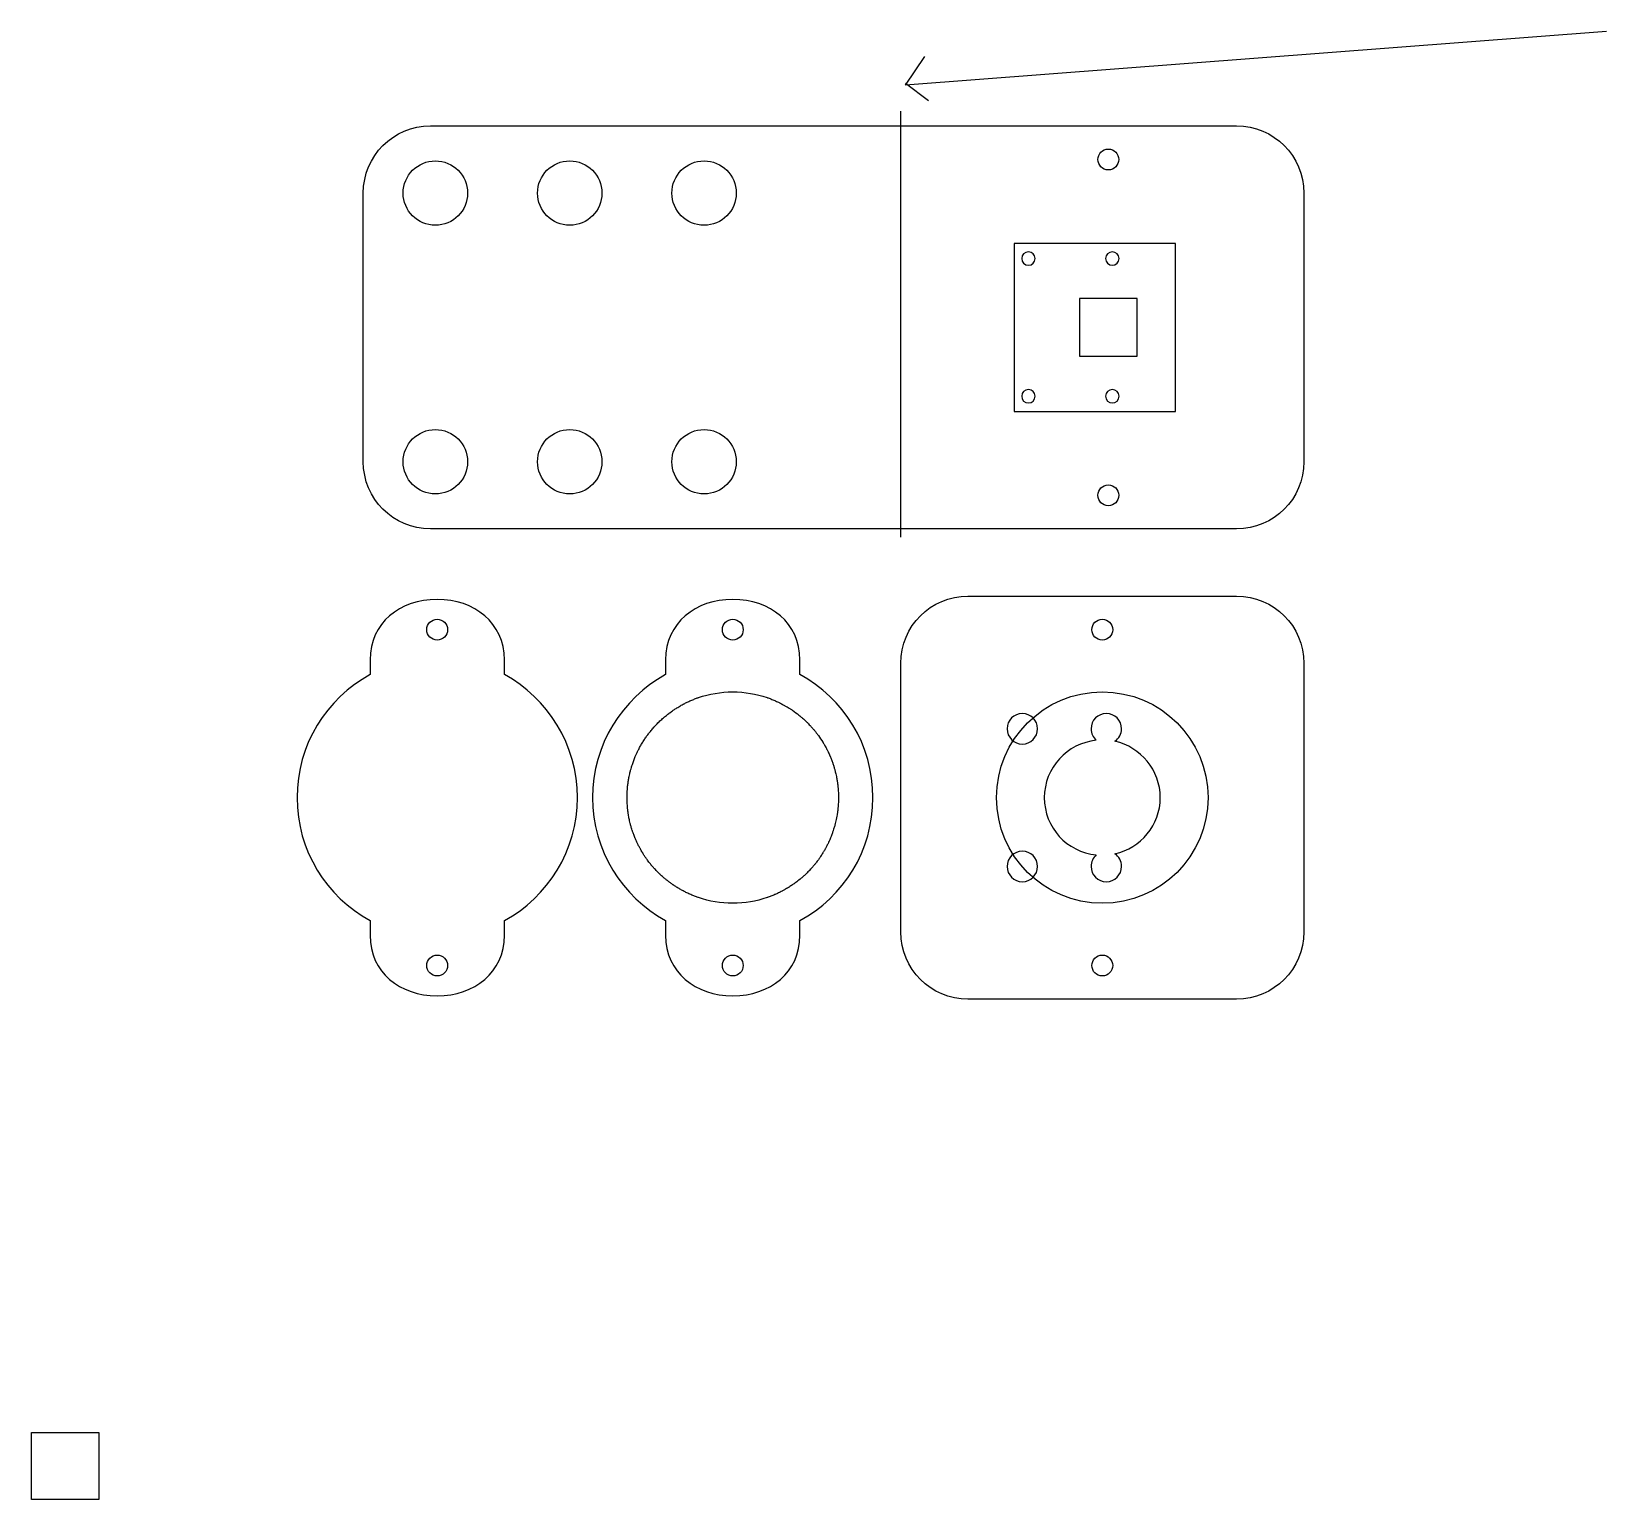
# Model space of a CAD drawing. Extents: x 15 to 492, y 122 to 340.
# Drawn here: x 15.3 to 249.7, y 121.8 to 340.4 of the extents above; entities that cross this region are included whole.
import ezdxf

# ---------------------------------------------------------------- set-up
doc = ezdxf.new("R2010")
doc.units = 0
doc.layers.add('Layer_1', color=7, linetype='CONTINUOUS')

msp = doc.modelspace()

# ---------------------------------------------------------------- linework, layer by layer
at = {"layer": 'Layer_1', "color": 5}
for p, q in [((249.736647, 340.394482), (145.394624, 332.412032)), ((145.394624, 332.412032), (148.245497, 336.688345)), ((145.394624, 332.697122), (148.815673, 330.131333))]:
    msp.add_line(p, q, dxfattribs=at)
at = {"layer": 'Layer_1', "color": 1}
for p, q in [((144.65486, 328.544264), (144.65486, 265.132024)), ((177.13546, 321.33801), (177.13546, 321.33801)), ((80.200283, 316.338105), (80.200283, 316.338105)), ((100.200243, 316.338105), (100.200243, 316.338105)), ((120.200203, 316.338105), (120.200203, 316.338105)), ((185.583412, 308.838651), (161.583235, 308.838651)), ((161.583235, 308.838651), (161.583235, 283.838701)), ((185.583412, 283.838701), (185.583412, 308.838651)), ((185.583412, 308.838651), (185.583412, 308.838651)), ((163.682178, 305.588509), (163.682178, 305.588509)), ((176.182364, 305.588509), (176.182364, 305.588509)), ((179.875919, 300.630835), (171.290522, 300.630835)), ((171.290522, 300.630835), (171.290522, 292.045457)), ((179.875919, 292.045457), (179.875919, 300.630835)), ((179.875919, 300.630835), (179.875919, 300.630835)), ((171.290522, 292.045457), (179.875919, 292.045457)), ((161.583235, 283.838701), (185.583412, 283.838701)), ((163.682178, 285.088451), (163.682178, 285.088451)), ((176.182364, 285.088451), (176.182364, 285.088451)), ((80.200283, 276.338185), (80.200283, 276.338185)), ((100.200243, 276.338185), (100.200243, 276.338185)), ((120.200203, 276.338185), (120.200203, 276.338185)), ((177.13546, 271.338113), (177.13546, 271.338113)), ((77.225728, 251.336133), (77.225728, 251.336133)), ((121.22564, 251.336132), (121.22564, 251.336132)), ((176.232109, 251.338137), (176.232109, 251.338137)), ((162.778381, 234.315866), (162.778381, 234.315866)), ((190.420328, 226.338286), (190.420328, 226.338286)), ((162.778381, 213.81595), (162.778381, 213.81595)), ((77.225728, 201.336233), (77.225728, 201.336233)), ((121.22564, 201.336232), (121.22564, 201.336232)), ((176.232109, 201.338239), (176.232109, 201.338239))]:
    msp.add_line(p, q, dxfattribs=at)
at = {"layer": 'Layer_1', "color": 7}
for p, q in [((74.679852, 326.338144), (194.679849, 326.338144)), ((74.679852, 326.338144), (74.679852, 326.338144)), ((64.679853, 276.338145), (64.679853, 316.338144)), ((204.679849, 316.338144), (204.679849, 276.338145)), ((194.679849, 266.338146), (74.679852, 266.338146)), ((75.680025, 255.839575), (75.680025, 255.839575)), ((119.679937, 255.839575), (119.679937, 255.839575)), ((154.679856, 256.338273), (194.679855, 256.338273)), ((154.679856, 256.338273), (154.679856, 256.338273)), ((65.678804, 246.838323), (65.678804, 245.268462)), ((85.681304, 245.268462), (85.681304, 246.838323)), ((109.678716, 246.838323), (109.678716, 245.268462)), ((129.681216, 245.268462), (129.681216, 246.838323)), ((144.679856, 206.338274), (144.679856, 246.338273)), ((204.679855, 246.338273), (204.679855, 206.338274)), ((65.678804, 245.268462), (65.678804, 244.837692)), ((65.678804, 244.837692), (65.678804, 244.643029)), ((85.681304, 244.837692), (85.681304, 245.268462)), ((85.681304, 244.651849), (85.681304, 244.837692)), ((109.678716, 245.268462), (109.678716, 244.837692)), ((109.678716, 244.837692), (109.678716, 244.643029)), ((129.681216, 244.837692), (129.681216, 245.268462)), ((129.681216, 244.651849), (129.681216, 244.837692)), ((119.679909, 242.076585), (119.679937, 242.076571)), ((175.274842, 238.85948), (175.274842, 238.85948)), ((65.678804, 208.024696), (65.678804, 207.838853)), ((65.678804, 207.838853), (65.678804, 207.266972)), ((65.678804, 207.266972), (65.678804, 205.838222)), ((85.681304, 207.838853), (85.681304, 208.015877)), ((85.681304, 207.266972), (85.681304, 207.838853)), ((85.681304, 205.838222), (85.681304, 207.266972)), ((109.678716, 208.024696), (109.678716, 207.838852)), ((109.678716, 207.838852), (109.678716, 207.266971)), ((109.678716, 207.266971), (109.678716, 205.838221)), ((129.681216, 207.838852), (129.681216, 208.015876)), ((129.681216, 207.266971), (129.681216, 207.838852)), ((129.681216, 205.838221), (129.681216, 207.266971)), ((194.679855, 196.338275), (154.679856, 196.338275)), ((15.287302, 131.836312), (25.287302, 131.836312)), ((15.287302, 121.836312), (15.287302, 131.836312)), ((25.287302, 131.836312), (25.287302, 121.836312)), ((25.287302, 121.836312), (15.287302, 121.836312))]:
    msp.add_line(p, q, dxfattribs=at)
for points in [[(64.679853, 316.338144), (64.679853, 321.878144), (69.139853, 326.338144), (74.679852, 326.338144)], [(194.679849, 326.338144), (200.219849, 326.338144), (204.679849, 321.878144), (204.679849, 316.338144)], [(74.679852, 266.338146), (69.139853, 266.338146), (64.679853, 270.798146), (64.679853, 276.338145)], [(204.679849, 276.338145), (204.679849, 270.798146), (200.219849, 266.338146), (194.679849, 266.338146)], [(75.680025, 255.839575), (70.140144, 255.839575), (65.678804, 252.378323), (65.678804, 246.838323)], [(85.681304, 246.838323), (85.681304, 252.378323), (81.220076, 255.839575), (75.680025, 255.839575)], [(119.679937, 255.839575), (114.140056, 255.839575), (109.678716, 252.378323), (109.678716, 246.838323)], [(129.681216, 246.838323), (129.681216, 252.378323), (125.219988, 255.839575), (119.679937, 255.839575)], [(144.679856, 246.338273), (144.679856, 251.878273), (149.139856, 256.338273), (154.679856, 256.338273)], [(194.679855, 256.338273), (200.219855, 256.338273), (204.679855, 251.878273), (204.679855, 246.338273)], [(65.678804, 244.643029), (59.204005, 241.10109), (54.813192, 234.234778), (54.813248, 226.333863)], [(96.546859, 226.333863), (96.546859, 234.235913), (92.157372, 241.109988), (85.681304, 244.651849)], [(109.678716, 244.643029), (103.203917, 241.101089), (98.813104, 234.234778), (98.81316, 226.333862)], [(140.546771, 226.333862), (140.546771, 234.235913), (136.157284, 241.109988), (129.681216, 244.651849)], [(114.573465, 241.229918), (116.17437, 241.778465), (117.893019, 242.076585), (119.679909, 242.076585)], [(119.679937, 242.076571), (121.466856, 242.076571), (123.176671, 241.778451), (124.777604, 241.229904)], [(110.304854, 238.98096), (110.474215, 239.106806), (110.641884, 239.223454), (110.816382, 239.342557)], [(110.816382, 239.342557), (110.872459, 239.380829), (110.927323, 239.419646), (110.983965, 239.45721)], [(110.983965, 239.45721), (111.146412, 239.565089), (111.311174, 239.672783), (111.477854, 239.77471)], [(111.477854, 239.77471), (111.587582, 239.841794), (111.701459, 239.904289), (111.812965, 239.968738)], [(111.812965, 239.968738), (111.876832, 240.005633), (111.942618, 240.038548), (112.007021, 240.074571)], [(112.007021, 240.074571), (112.106532, 240.130262), (112.205987, 240.188566), (112.306854, 240.24214)], [(112.306854, 240.24214), (112.353477, 240.266891), (112.401172, 240.288411), (112.447965, 240.312696)], [(112.447965, 240.312696), (112.591108, 240.386839), (112.734533, 240.463343), (112.880132, 240.533182)], [(112.880132, 240.533182), (113.06256, 240.620682), (113.249504, 240.708352), (113.435742, 240.788946)], [(113.435742, 240.788946), (113.621896, 240.869439), (113.810477, 240.94482), (114.000187, 241.018252)], [(114.000187, 241.018252), (114.172596, 241.084955), (114.345316, 241.151531), (114.520548, 241.212279)], [(114.520548, 241.212279), (114.538046, 241.218375), (114.555826, 241.223879), (114.573465, 241.229918)], [(124.777604, 241.229904), (124.795102, 241.223893), (124.812995, 241.218333), (124.830493, 241.212265)], [(124.830493, 241.212265), (125.005809, 241.151517), (125.178473, 241.084941), (125.350854, 241.018237)], [(125.350854, 241.018237), (125.54062, 240.944806), (125.729173, 240.869425), (125.915299, 240.788932)], [(125.915299, 240.788932), (126.101594, 240.708403), (126.288453, 240.620609), (126.470938, 240.533168)], [(126.470938, 240.533168), (126.479122, 240.529189), (126.489, 240.528314), (126.497467, 240.524363)], [(126.497467, 240.524363), (126.549029, 240.499555), (126.59616, 240.470351), (126.647411, 240.444988)], [(126.647411, 240.444988), (126.826594, 240.356263), (127.001205, 240.26686), (127.176578, 240.171585)], [(127.176578, 240.171585), (127.297313, 240.105943), (127.419317, 240.037425), (127.538161, 239.968738)], [(127.538161, 239.968738), (127.61216, 239.925989), (127.685453, 239.88036), (127.758633, 239.836446)], [(127.758633, 239.836446), (127.857862, 239.776925), (127.960676, 239.721686), (128.058522, 239.660057)], [(128.058522, 239.660057), (128.176802, 239.585502), (128.295081, 239.508343), (128.4113, 239.430752)], [(128.4113, 239.430752), (128.460971, 239.397503), (128.511884, 239.367534), (128.561217, 239.333738)], [(128.561217, 239.333738), (128.892856, 239.106786), (129.209848, 238.861549), (129.522522, 238.610543)], [(107.614909, 236.449779), (107.748908, 236.609373), (107.889342, 236.763102), (108.029437, 236.91721)], [(108.029437, 236.91721), (108.044959, 236.934171), (108.058026, 236.953227), (108.07352, 236.970127)], [(108.07352, 236.970127), (108.222759, 237.132794), (108.376401, 237.29011), (108.532131, 237.446377)], [(108.532131, 237.446377), (108.552734, 237.467007), (108.573223, 237.487609), (108.593882, 237.508113)], [(108.593882, 237.508113), (108.75757, 237.670503), (108.925916, 237.829239), (109.096576, 237.984363)], [(109.096576, 237.984363), (109.185081, 238.064734), (109.270876, 238.14412), (109.361187, 238.222488)], [(109.361187, 238.222488), (109.409447, 238.264437), (109.462279, 238.304592), (109.511104, 238.34596)], [(109.511104, 238.34596), (109.605197, 238.425634), (109.69737, 238.506601), (109.793326, 238.584085)], [(109.793326, 238.584085), (109.945782, 238.707317), (110.103742, 238.828103), (110.260742, 238.945682)], [(110.260742, 238.945682), (110.2757, 238.956915), (110.289811, 238.969784), (110.304854, 238.98096)], [(129.522522, 238.610543), (129.602222, 238.546535), (129.682288, 238.482031), (129.760661, 238.416515)], [(129.760661, 238.416515), (129.90307, 238.297463), (130.045903, 238.17885), (130.183994, 238.054918)], [(130.183994, 238.054918), (130.26773, 237.979757), (130.34884, 237.90253), (130.430939, 237.825613)], [(130.430939, 237.825613), (130.462858, 237.795737), (130.496245, 237.767557), (130.527967, 237.737418)], [(130.527967, 237.737418), (130.64111, 237.629646), (130.75318, 237.522167), (130.863078, 237.411099)], [(130.863078, 237.411099), (131.005205, 237.267699), (131.141095, 237.118877), (131.277606, 236.970127)], [(131.277606, 236.970127), (131.38327, 236.854904), (131.484023, 236.73569), (131.5863, 236.617349)], [(175.274842, 238.85948), (174.019123, 238.85948), (173.008259, 237.838888), (173.008259, 236.584063)], [(177.550278, 236.584063), (177.550278, 237.838888), (176.530703, 238.85948), (175.274842, 238.85948)], [(105.956854, 234.05089), (106.055829, 234.226436), (106.160138, 234.399954), (106.265548, 234.571238)], [(106.265548, 234.571238), (106.374401, 234.748033), (106.485145, 234.928328), (106.600687, 235.100404)], [(106.600687, 235.100404), (106.709484, 235.262394), (106.821244, 235.419005), (106.935826, 235.576654)], [(106.935826, 235.576654), (107.053597, 235.738715), (107.173683, 235.895594), (107.297409, 236.052904)], [(107.297409, 236.052904), (107.373666, 236.149831), (107.448285, 236.248874), (107.526743, 236.343946)], [(107.526743, 236.343946), (107.555642, 236.379046), (107.585643, 236.414933), (107.614909, 236.449779)], [(131.5863, 236.617349), (131.6325, 236.563871), (131.681861, 236.512704), (131.727411, 236.458599)], [(131.727411, 236.458599), (131.838579, 236.32631), (131.946839, 236.197676), (132.053717, 236.061724)], [(132.053717, 236.061724), (132.08764, 236.018626), (132.117245, 235.972892), (132.150745, 235.929432)], [(132.150745, 235.929432), (132.24052, 235.812872), (132.328742, 235.695772), (132.4153, 235.576654)], [(132.4153, 235.576654), (132.651209, 235.252192), (132.874645, 234.922573), (133.085578, 234.580057)], [(133.085578, 234.580057), (133.102511, 234.552794), (133.121843, 234.528066), (133.138522, 234.500682)], [(133.138522, 234.500682), (133.226406, 234.355823), (133.310904, 234.207586), (133.394272, 234.05971)], [(173.793175, 234.873091), (169.441478, 234.43364), (166.049731, 230.779023), (166.049731, 226.335869)], [(173.008259, 236.584063), (173.008259, 235.898435), (173.312918, 235.289747), (173.793175, 234.873091)], [(176.562509, 234.714341), (177.161094, 235.123614), (177.55025, 235.804348), (177.550278, 236.584063)], [(183.309362, 226.335869), (183.309362, 230.432214), (180.423272, 233.860102), (176.562509, 234.714341)], [(104.933798, 231.854849), (105.010958, 232.060628), (105.086593, 232.261796), (105.171937, 232.46339)], [(105.171937, 232.46339), (105.197055, 232.522852), (105.225446, 232.580696), (105.251298, 232.639779)], [(105.251298, 232.639779), (105.313641, 232.781949), (105.379032, 232.923173), (105.445354, 233.063113)], [(105.445354, 233.063113), (105.518675, 233.218016), (105.596428, 233.369648), (105.674631, 233.521724)], [(105.674631, 233.521724), (105.766241, 233.69975), (105.858838, 233.876889), (105.956854, 234.05089)], [(133.394272, 234.05971), (133.405843, 234.039108), (133.417979, 234.018627), (133.42955, 233.997974)], [(133.42955, 233.997974), (133.516644, 233.84197), (133.594594, 233.680942), (133.676494, 233.521724)], [(133.676494, 233.521724), (133.742873, 233.392596), (133.807643, 233.264839), (133.870522, 233.133668)], [(133.870522, 233.133668), (133.961849, 232.943148), (134.051314, 232.746259), (134.135106, 232.551585)], [(134.135106, 232.551585), (134.153168, 232.509867), (134.179217, 232.470017), (134.196856, 232.428113)], [(134.196856, 232.428113), (134.20504, 232.408498), (134.206451, 232.386022), (134.214354, 232.366377)], [(134.214354, 232.366377), (134.28522, 232.195976), (134.352304, 232.028212), (134.417215, 231.854849)], [(104.254715, 229.482418), (104.282373, 229.619022), (104.311667, 229.752818), (104.342909, 229.888113)], [(104.342909, 229.888113), (104.366052, 229.988025), (104.388488, 230.088798), (104.413465, 230.187974)], [(104.413465, 230.187974), (104.432938, 230.264826), (104.454726, 230.340882), (104.475187, 230.417279)], [(104.475187, 230.417279), (104.511706, 230.553282), (104.549891, 230.688447), (104.589854, 230.822974)], [(104.589854, 230.822974), (104.634614, 230.973695), (104.68183, 231.123972), (104.730965, 231.272765)], [(104.730965, 231.272765), (104.795481, 231.468196), (104.861944, 231.66289), (104.933798, 231.854849)], [(134.417215, 231.854849), (134.480348, 231.686309), (134.536143, 231.514545), (134.593604, 231.343321)], [(134.593604, 231.343321), (134.600659, 231.321929), (134.613077, 231.303006), (134.620133, 231.281585)], [(134.620133, 231.281585), (134.649258, 231.193311), (134.680669, 231.105961), (134.708299, 231.017002)], [(134.708299, 231.017002), (134.725232, 230.962259), (134.735957, 230.904429), (134.75241, 230.849432)], [(134.75241, 230.849432), (134.79511, 230.706594), (134.837162, 230.561791), (134.875882, 230.417279)], [(134.875882, 230.417279), (134.896202, 230.341085), (134.9183, 230.26462), (134.937633, 230.187974)], [(134.937633, 230.187974), (134.96275, 230.088304), (134.984961, 229.988527), (135.008188, 229.888113)], [(135.008188, 229.888113), (135.039346, 229.752818), (135.068697, 229.619022), (135.096354, 229.482418)], [(103.954797, 227.083529), (103.961571, 227.230768), (103.97032, 227.378347), (103.981326, 227.524502)], [(103.981326, 227.524502), (103.984431, 227.565627), (103.986688, 227.606936), (103.990075, 227.647974)], [(103.990075, 227.647974), (104.004751, 227.825057), (104.022559, 228.001768), (104.042992, 228.17714)], [(104.042992, 228.17714), (104.049765, 228.23595), (104.061901, 228.29492), (104.069521, 228.353529)], [(104.069521, 228.353529), (104.091816, 228.528019), (104.111995, 228.701221), (104.140076, 228.873877)], [(104.140076, 228.873877), (104.173463, 229.080257), (104.213341, 229.278806), (104.254715, 229.482418)], [(135.096354, 229.482418), (135.137785, 229.278747), (135.177606, 229.080322), (135.211021, 228.873877)], [(135.211021, 228.873877), (135.238961, 228.701221), (135.259253, 228.528019), (135.281577, 228.353529)], [(135.281577, 228.353529), (135.289197, 228.29435), (135.30105, 228.236523), (135.308106, 228.17714)], [(135.308106, 228.17714), (135.328426, 228.001768), (135.346403, 227.825057), (135.361051, 227.647974)], [(135.361051, 227.647974), (135.364437, 227.607071), (135.366695, 227.565492), (135.3698, 227.524502)], [(135.3698, 227.524502), (135.380806, 227.377495), (135.389273, 227.231634), (135.396328, 227.083529)], [(54.813248, 226.333863), (54.813248, 218.432947), (59.204033, 211.566636), (65.678804, 208.024696)], [(85.681304, 208.015877), (92.157372, 211.558037), (96.546859, 218.431734), (96.546859, 226.333863)], [(98.81316, 226.333862), (98.81316, 218.432947), (103.203945, 211.566635), (109.678716, 208.024696)], [(103.9373, 226.333877), (103.9373, 226.585681), (103.943508, 226.834612), (103.954797, 227.083529)], [(103.954797, 225.584224), (103.943226, 225.833124), (103.9373, 226.082072), (103.9373, 226.333877)], [(103.981326, 225.187349), (103.971731, 225.320264), (103.961288, 225.450414), (103.954797, 225.584224)], [(103.999106, 225.00214), (103.994026, 225.063848), (103.985842, 225.125438), (103.981326, 225.187349)], [(129.681216, 208.015876), (136.157284, 211.558036), (140.546771, 218.431733), (140.546771, 226.333862)], [(135.3698, 225.187349), (135.365284, 225.125028), (135.357382, 225.064258), (135.352302, 225.00214)], [(135.396328, 225.584224), (135.39012, 225.450877), (135.379395, 225.319804), (135.3698, 225.187349)], [(135.396328, 227.083529), (135.4079, 226.834513), (135.413826, 226.585788), (135.413826, 226.333877)], [(135.413826, 226.333877), (135.413826, 226.081965), (135.4079, 225.833223), (135.396328, 225.584224)], [(166.049731, 226.335869), (166.049703, 221.895755), (169.436934, 218.24219), (173.78437, 217.798647)], [(176.562509, 217.966217), (180.423272, 218.820455), (183.309362, 222.239524), (183.309362, 226.335869)], [(104.043189, 224.517071), (104.024563, 224.678031), (104.012738, 224.839739), (103.999106, 225.00214)], [(104.069718, 224.305404), (104.060687, 224.376011), (104.051374, 224.446174), (104.043189, 224.517071)], [(104.140274, 223.802696), (104.113463, 223.968798), (104.091336, 224.137603), (104.069718, 224.305404)], [(104.254912, 223.185335), (104.213539, 223.388891), (104.173661, 223.596361), (104.140274, 223.802696)], [(104.325468, 222.859015), (104.301197, 222.966943), (104.277039, 223.076581), (104.254912, 223.185335)], [(104.413662, 222.47096), (104.381348, 222.598956), (104.354622, 222.729792), (104.325468, 222.859015)], [(135.025884, 222.859015), (134.996956, 222.73048), (134.969834, 222.598282), (134.937717, 222.47096)], [(135.211106, 223.793877), (135.15977, 223.476825), (135.095931, 223.169392), (135.025884, 222.859015)], [(135.281662, 224.287765), (135.260213, 224.122849), (135.237607, 223.957148), (135.211106, 223.793877)], [(135.30819, 224.517071), (135.299442, 224.441009), (135.291539, 224.363491), (135.281662, 224.287765)], [(135.352302, 225.00214), (135.338755, 224.839739), (135.32662, 224.678031), (135.30819, 224.517071)], [(104.466579, 222.276932), (104.449364, 222.341852), (104.430144, 222.405713), (104.413662, 222.47096)], [(104.60769, 221.783043), (104.558301, 221.946738), (104.510719, 222.111033), (104.466579, 222.276932)], [(104.713524, 221.447904), (104.67706, 221.559453), (104.641698, 221.670414), (104.60769, 221.783043)], [(104.76644, 221.297974), (104.749507, 221.348088), (104.729977, 221.397567), (104.713524, 221.447904)], [(104.92519, 220.839363), (104.868774, 220.990577), (104.818313, 221.1446), (104.76644, 221.297974)], [(105.154496, 220.24846), (105.072313, 220.444119), (104.999584, 220.639772), (104.92519, 220.839363)], [(134.426161, 220.839363), (134.347619, 220.628715), (134.266508, 220.419447), (134.179217, 220.213182)], [(134.58494, 221.297974), (134.533349, 221.145467), (134.482211, 220.989728), (134.426161, 220.839363)], [(134.637828, 221.447904), (134.621459, 221.397505), (134.601845, 221.348147), (134.58494, 221.297974)], [(134.743661, 221.783043), (134.709654, 221.669999), (134.674432, 221.559856), (134.637828, 221.447904)], [(134.884772, 222.276932), (134.840661, 222.110991), (134.793107, 221.946772), (134.743661, 221.783043)], [(134.937717, 222.47096), (134.921348, 222.406083), (134.901988, 222.341485), (134.884772, 222.276932)], [(105.171994, 220.213182), (105.166914, 220.225233), (105.159294, 220.236409), (105.154496, 220.24846)], [(105.489494, 219.516446), (105.379088, 219.745577), (105.271449, 219.97804), (105.171994, 220.213182)], [(105.718799, 219.057835), (105.640144, 219.208367), (105.563379, 219.363098), (105.489494, 219.516446)], [(105.921632, 218.687418), (105.853165, 218.810264), (105.784077, 218.932991), (105.718799, 219.057835)], [(106.045133, 218.466932), (106.002828, 218.539915), (105.962752, 218.613702), (105.921632, 218.687418)], [(106.212688, 218.17589), (106.154776, 218.271177), (106.101013, 218.370333), (106.045133, 218.466932)], [(106.265605, 218.096515), (106.248954, 218.123468), (106.229142, 218.148837), (106.212688, 218.17589)], [(106.459632, 217.787835), (106.394157, 217.888851), (106.328794, 217.993919), (106.265605, 218.096515)], [(133.085606, 218.096515), (132.979829, 217.924713), (132.871456, 217.752331), (132.7593, 217.584988)], [(133.306106, 218.466932), (133.234252, 218.342822), (133.160733, 218.218447), (133.085606, 218.096515)], [(133.429578, 218.687418), (133.388628, 218.614004), (133.348185, 218.539616), (133.306106, 218.466932)], [(133.63244, 219.057835), (133.566569, 218.931902), (133.498638, 218.811314), (133.429578, 218.687418)], [(133.861717, 219.516446), (133.787351, 219.36196), (133.711688, 219.209464), (133.63244, 219.057835)], [(134.179217, 220.213182), (134.07979, 219.978006), (133.972122, 219.745602), (133.861717, 219.516446)], [(106.609577, 217.558529), (106.55889, 217.633761), (106.508993, 217.711689), (106.459632, 217.787835)], [(106.706577, 217.417418), (106.673867, 217.464911), (106.64175, 217.510662), (106.609577, 217.558529)], [(107.006438, 217.002904), (106.90512, 217.140183), (106.803492, 217.276778), (106.706577, 217.417418)], [(107.200466, 216.738321), (107.133664, 216.824975), (107.071462, 216.914831), (107.006438, 217.002904)], [(107.359216, 216.535474), (107.305622, 216.602722), (107.252987, 216.670181), (107.200466, 216.738321)], [(107.614966, 216.217974), (107.528239, 216.321309), (107.443374, 216.4299), (107.359216, 216.535474)], [(107.676716, 216.147418), (107.656396, 216.171153), (107.635032, 216.194129), (107.614966, 216.217974)], [(108.029494, 215.750543), (107.911525, 215.880312), (107.790338, 216.013749), (107.676716, 216.147418)], [(108.523382, 215.230196), (108.354275, 215.399899), (108.190755, 215.573305), (108.029494, 215.750543)], [(131.33055, 215.750543), (131.179392, 215.584252), (131.021207, 215.425149), (130.863106, 215.265474)], [(131.586328, 216.050404), (131.500364, 215.951), (131.418942, 215.847749), (131.33055, 215.750543)], [(131.709772, 216.191515), (131.669556, 216.143811), (131.62711, 216.09762), (131.586328, 216.050404)], [(131.991995, 216.535474), (131.899793, 216.419774), (131.805192, 216.30452), (131.709772, 216.191515)], [(132.150773, 216.738321), (132.098562, 216.670675), (132.045278, 216.602239), (131.991995, 216.535474)], [(132.371245, 217.029363), (132.298827, 216.930743), (132.225364, 216.835168), (132.150773, 216.738321)], [(132.468273, 217.161654), (132.436043, 217.116922), (132.40387, 217.073742), (132.371245, 217.029363)], [(132.7593, 217.584988), (132.663204, 217.441622), (132.568857, 217.301634), (132.468273, 217.161654)], [(173.78437, 217.798647), (173.308713, 217.381881), (173.008259, 216.769829), (173.008259, 216.087675)], [(173.008259, 216.087675), (173.008259, 214.833852), (174.019123, 213.812258), (175.274842, 213.812258)], [(175.274842, 213.812258), (176.530703, 213.812258), (177.55025, 214.833852), (177.550278, 216.087675)], [(177.550278, 216.087675), (177.550278, 216.867763), (177.161094, 217.556707), (176.562509, 217.966217)], [(108.884966, 214.886238), (108.76392, 215.000459), (108.640815, 215.112224), (108.523382, 215.230196)], [(108.929077, 214.84214), (108.913837, 214.856364), (108.900149, 214.871963), (108.884966, 214.886238)], [(109.211299, 214.577557), (109.114694, 214.663624), (109.023537, 214.753751), (108.929077, 214.84214)], [(109.467077, 214.357071), (109.381366, 214.430076), (109.295345, 214.502763), (109.211299, 214.577557)], [(109.82866, 214.066029), (109.707728, 214.163187), (109.585018, 214.256453), (109.467077, 214.357071)], [(110.260799, 213.722071), (110.114072, 213.831796), (109.97138, 213.951365), (109.82866, 214.066029)], [(110.30491, 213.695627), (110.291364, 213.70573), (110.274458, 213.711967), (110.260799, 213.722071)], [(110.692966, 213.413405), (110.56193, 213.504695), (110.432983, 213.600495), (110.30491, 213.695627)], [(110.807633, 213.33403), (110.769025, 213.360361), (110.731263, 213.38674), (110.692966, 213.413405)], [(129.055134, 213.695613), (128.89311, 213.575276), (128.727954, 213.457008), (128.561245, 213.342835)], [(129.690134, 214.189502), (129.481515, 214.017414), (129.272586, 213.856951), (129.055134, 213.695613)], [(130.034106, 214.489363), (129.919778, 214.389357), (129.807341, 214.286216), (129.690134, 214.189502)], [(130.430967, 214.85096), (130.300326, 214.728622), (130.168811, 214.607238), (130.034106, 214.489363)], [(130.863106, 215.265474), (130.722559, 215.12346), (130.576848, 214.987567), (130.430967, 214.85096)], [(110.878188, 213.281113), (110.853917, 213.297538), (110.831819, 213.317463), (110.807633, 213.33403)], [(111.292688, 213.01653), (111.153186, 213.104419), (111.014643, 213.189013), (110.878188, 213.281113)], [(111.813021, 212.707849), (111.638015, 212.80906), (111.463404, 212.908853), (111.292688, 213.01653)], [(112.289299, 212.443266), (112.128969, 212.528675), (111.969993, 212.617117), (111.813021, 212.707849)], [(112.571522, 212.293335), (112.475651, 212.341889), (112.383957, 212.392821), (112.289299, 212.443266)], [(112.853744, 212.152224), (112.758635, 212.198032), (112.665473, 212.245685), (112.571522, 212.293335)], [(113.435799, 211.887641), (113.241009, 211.971859), (113.044357, 212.060459), (112.853744, 212.152224)], [(114.000243, 211.658335), (113.810562, 211.731767), (113.621924, 211.807148), (113.435799, 211.887641)], [(114.520605, 211.464307), (114.345373, 211.525056), (114.172653, 211.591632), (114.000243, 211.658335)], [(114.573521, 211.446668), (114.556024, 211.45268), (114.538159, 211.458211), (114.520605, 211.464307)], [(119.679966, 210.600002), (117.893076, 210.600002), (116.174427, 210.898122), (114.573521, 211.446668)], [(124.777633, 211.446668), (123.176699, 210.898122), (121.466884, 210.600002), (119.679966, 210.600002)], [(124.830521, 211.464307), (124.813023, 211.458211), (124.795159, 211.45268), (124.777633, 211.446668)], [(125.350882, 211.658335), (125.178501, 211.591632), (125.005809, 211.525056), (124.830521, 211.464307)], [(125.915327, 211.887641), (125.729201, 211.807148), (125.540649, 211.731767), (125.350882, 211.658335)], [(125.977077, 211.914085), (125.956475, 211.90511), (125.935901, 211.896474), (125.915327, 211.887641)], [(126.470966, 212.134571), (126.308716, 212.056819), (126.142234, 211.986387), (125.977077, 211.914085)], [(126.497495, 212.15221), (126.487899, 212.14761), (126.480562, 212.139143), (126.470966, 212.134571)], [(127.009023, 212.407974), (126.840254, 212.318921), (126.66982, 212.235237), (126.497495, 212.15221)], [(127.176606, 212.496168), (127.121037, 212.466021), (127.064987, 212.437469), (127.009023, 212.407974)], [(127.538189, 212.699015), (127.418866, 212.630074), (127.297821, 212.562042), (127.176606, 212.496168)], [(127.83805, 212.875404), (127.73995, 212.815864), (127.637673, 212.756456), (127.538189, 212.699015)], [(128.058551, 213.016515), (127.984891, 212.970107), (127.912472, 212.920622), (127.83805, 212.875404)], [(128.561245, 213.342835), (128.396935, 213.23031), (128.227235, 213.122888), (128.058551, 213.016515)], [(154.679856, 196.338275), (149.139856, 196.338275), (144.679856, 200.798275), (144.679856, 206.338274)], [(204.679855, 206.338274), (204.679855, 200.798275), (200.219855, 196.338275), (194.679855, 196.338275)], [(65.678804, 205.838222), (65.678804, 200.298222), (70.140031, 196.83697), (75.680025, 196.83697)], [(75.680025, 196.83697), (81.220104, 196.83697), (85.681304, 200.298222), (85.681304, 205.838222)], [(109.678716, 205.838221), (109.678716, 200.298222), (114.139943, 196.836969), (119.679937, 196.836969)], [(119.679937, 196.836969), (125.220016, 196.836969), (129.681216, 200.298222), (129.681216, 205.838221)]]:
    msp.add_open_spline(points, degree=3, dxfattribs=at)
at = {"layer": 'Layer_1', "color": 1}
for points in [[(174.030981, 321.33801), (174.030981, 322.195303), (174.725844, 322.890334), (175.583139, 322.890334)], [(175.583139, 319.785856), (174.72583, 319.785856), (174.030981, 320.480721), (174.030981, 321.33801)], [(175.583139, 322.890334), (176.440598, 322.890334), (177.13546, 322.195303), (177.13546, 321.33801)], [(177.13546, 321.33801), (177.13546, 320.480721), (176.440598, 319.785856), (175.583139, 319.785856)], [(70.610999, 316.338105), (70.610999, 318.986116), (72.757635, 321.132747), (75.405641, 321.132747)], [(75.405641, 321.132747), (78.053648, 321.132747), (80.200283, 318.986116), (80.200283, 316.338105)], [(90.610959, 316.338105), (90.610959, 318.986116), (92.757595, 321.132747), (95.405601, 321.132747)], [(95.405601, 321.132747), (98.053608, 321.132747), (100.200243, 318.986116), (100.200243, 316.338105)], [(110.610919, 316.338105), (110.610919, 318.986116), (112.757555, 321.132747), (115.405561, 321.132747)], [(115.405561, 321.132747), (118.053568, 321.132747), (120.200203, 318.986116), (120.200203, 316.338105)], [(75.405641, 311.543463), (72.757635, 311.543463), (70.610999, 313.690099), (70.610999, 316.338105)], [(80.200283, 316.338105), (80.200283, 313.690099), (78.053648, 311.543463), (75.405641, 311.543463)], [(95.405601, 311.543463), (92.757595, 311.543463), (90.610959, 313.690099), (90.610959, 316.338105)], [(100.200243, 316.338105), (100.200243, 313.690099), (98.053608, 311.543463), (95.405601, 311.543463)], [(115.405561, 311.543463), (112.757555, 311.543463), (110.610919, 313.690099), (110.610919, 316.338105)], [(120.200203, 316.338105), (120.200203, 313.690099), (118.053568, 311.543463), (115.405561, 311.543463)], [(163.682178, 307.588406), (163.130433, 307.588406), (162.682405, 307.140375), (162.682405, 306.588281)], [(164.682655, 306.588281), (164.682655, 307.140375), (164.234628, 307.588406), (163.682178, 307.588406)], [(176.182364, 307.588406), (175.629943, 307.588406), (175.182592, 307.140375), (175.182592, 306.588281)], [(177.182165, 306.588281), (177.182165, 307.140375), (176.734814, 307.588406), (176.182364, 307.588406)], [(162.682405, 306.588281), (162.682405, 306.036184), (163.130433, 305.588509), (163.682178, 305.588509)], [(163.682178, 305.588509), (164.234628, 305.588509), (164.682655, 306.036184), (164.682655, 306.588281)], [(175.182592, 306.588281), (175.182592, 306.036184), (175.629943, 305.588509), (176.182364, 305.588509)], [(176.182364, 305.588509), (176.734814, 305.588509), (177.182165, 306.036184), (177.182165, 306.588281)], [(163.682178, 287.088701), (163.130433, 287.088701), (162.682405, 286.640673), (162.682405, 286.088223)], [(162.682405, 286.088223), (162.682405, 285.536479), (163.130433, 285.088451), (163.682178, 285.088451)], [(164.682655, 286.088223), (164.682655, 286.640673), (164.234628, 287.088701), (163.682178, 287.088701)], [(163.682178, 285.088451), (164.234628, 285.088451), (164.682655, 285.536479), (164.682655, 286.088223)], [(176.182364, 287.088701), (175.629943, 287.088701), (175.182592, 286.640673), (175.182592, 286.088223)], [(175.182592, 286.088223), (175.182592, 285.536479), (175.629943, 285.088451), (176.182364, 285.088451)], [(177.182165, 286.088223), (177.182165, 286.640673), (176.734814, 287.088701), (176.182364, 287.088701)], [(176.182364, 285.088451), (176.734814, 285.088451), (177.182165, 285.536479), (177.182165, 286.088223)], [(70.610999, 276.338185), (70.610999, 278.986196), (72.757635, 281.132827), (75.405641, 281.132827)], [(75.405641, 281.132827), (78.053648, 281.132827), (80.200283, 278.986196), (80.200283, 276.338185)], [(90.610959, 276.338185), (90.610959, 278.986196), (92.757595, 281.132827), (95.405601, 281.132827)], [(95.405601, 281.132827), (98.053608, 281.132827), (100.200243, 278.986196), (100.200243, 276.338185)], [(110.610919, 276.338185), (110.610919, 278.986196), (112.757555, 281.132827), (115.405561, 281.132827)], [(115.405561, 281.132827), (118.053568, 281.132827), (120.200203, 278.986196), (120.200203, 276.338185)], [(75.405641, 271.543543), (72.757635, 271.543543), (70.610999, 273.690179), (70.610999, 276.338185)], [(80.200283, 276.338185), (80.200283, 273.690179), (78.053648, 271.543543), (75.405641, 271.543543)], [(95.405601, 271.543543), (92.757595, 271.543543), (90.610959, 273.690179), (90.610959, 276.338185)], [(100.200243, 276.338185), (100.200243, 273.690179), (98.053608, 271.543543), (95.405601, 271.543543)], [(115.405561, 271.543543), (112.757555, 271.543543), (110.610919, 273.690179), (110.610919, 276.338185)], [(120.200203, 276.338185), (120.200203, 273.690179), (118.053568, 271.543543), (115.405561, 271.543543)], [(174.030981, 271.338113), (174.030981, 272.195403), (174.725844, 272.890434), (175.583139, 272.890434)], [(175.583139, 272.890434), (176.440598, 272.890434), (177.13546, 272.195403), (177.13546, 271.338113)], [(175.583139, 269.785959), (174.72583, 269.785959), (174.030981, 270.480821), (174.030981, 271.338113)], [(177.13546, 271.338113), (177.13546, 270.480821), (176.440598, 269.785959), (175.583139, 269.785959)], [(74.128593, 251.336133), (74.128593, 252.191396), (74.82181, 252.884782), (75.677079, 252.884782)], [(75.677079, 249.78765), (74.821799, 249.78765), (74.128593, 250.48087), (74.128593, 251.336133)], [(75.677079, 252.884782), (76.532511, 252.884782), (77.225728, 252.191396), (77.225728, 251.336133)], [(77.225728, 251.336133), (77.225728, 250.48087), (76.532511, 249.78765), (75.677079, 249.78765)], [(118.128505, 251.336132), (118.128505, 252.191395), (118.821722, 252.884782), (119.676991, 252.884782)], [(119.676991, 249.78765), (118.821711, 249.78765), (118.128505, 250.480869), (118.128505, 251.336132)], [(119.676991, 252.884782), (120.532423, 252.884782), (121.22564, 252.191395), (121.22564, 251.336132)], [(121.22564, 251.336132), (121.22564, 250.480869), (120.532423, 249.78765), (119.676991, 249.78765)], [(173.127633, 251.338137), (173.127633, 252.195428), (173.822495, 252.89046), (174.679791, 252.89046)], [(174.679791, 249.785983), (173.822481, 249.785983), (173.127633, 250.480847), (173.127633, 251.338137)], [(174.679791, 252.89046), (175.537252, 252.89046), (176.232109, 252.195428), (176.232109, 251.338137)], [(176.232109, 251.338137), (176.232109, 250.480847), (175.537252, 249.785983), (174.679791, 249.785983)], [(158.93937, 226.338286), (158.93937, 235.030707), (165.986614, 242.077297), (174.679849, 242.077297)], [(174.679849, 242.077297), (183.373083, 242.077297), (190.420328, 235.030707), (190.420328, 226.338286)], [(162.778381, 238.8613), (161.524552, 238.8613), (160.506435, 237.843006), (160.506435, 236.588181)], [(165.051935, 236.588181), (165.051935, 237.843006), (164.033818, 238.8613), (162.778381, 238.8613)], [(160.506435, 236.588181), (160.506435, 235.333356), (161.524552, 234.315866), (162.778381, 234.315866)], [(162.778381, 234.315866), (164.033818, 234.315866), (165.051935, 235.333356), (165.051935, 236.588181)], [(174.679849, 210.599275), (165.986614, 210.599275), (158.93937, 217.645872), (158.93937, 226.338286)], [(190.420328, 226.338286), (190.420328, 217.645872), (183.373083, 210.599275), (174.679849, 210.599275)], [(162.778381, 218.361455), (161.524552, 218.361455), (160.506435, 217.343327), (160.506435, 216.087901)], [(165.051935, 216.087901), (165.051935, 217.343327), (164.033818, 218.361455), (162.778381, 218.361455)], [(160.506435, 216.087901), (160.506435, 214.834078), (161.524552, 213.81595), (162.778381, 213.81595)], [(162.778381, 213.81595), (164.033818, 213.81595), (165.051935, 214.834078), (165.051935, 216.087901)], [(74.128593, 201.336233), (74.128593, 202.191496), (74.82181, 202.884882), (75.677079, 202.884882)], [(75.677079, 202.884882), (76.532511, 202.884882), (77.225728, 202.191496), (77.225728, 201.336233)], [(118.128505, 201.336232), (118.128505, 202.191495), (118.821722, 202.884882), (119.676991, 202.884882)], [(119.676991, 202.884882), (120.532423, 202.884882), (121.22564, 202.191495), (121.22564, 201.336232)], [(173.127633, 201.338239), (173.127633, 202.195529), (173.822495, 202.89056), (174.679791, 202.89056)], [(174.679791, 202.89056), (175.537252, 202.89056), (176.232109, 202.195529), (176.232109, 201.338239)], [(75.677079, 199.78775), (74.821799, 199.78775), (74.128593, 200.48097), (74.128593, 201.336233)], [(77.225728, 201.336233), (77.225728, 200.48097), (76.532511, 199.78775), (75.677079, 199.78775)], [(119.676991, 199.78775), (118.821711, 199.78775), (118.128505, 200.480969), (118.128505, 201.336232)], [(121.22564, 201.336232), (121.22564, 200.480969), (120.532423, 199.78775), (119.676991, 199.78775)], [(174.679791, 199.786085), (173.822481, 199.786085), (173.127633, 200.480947), (173.127633, 201.338239)], [(176.232109, 201.338239), (176.232109, 200.480947), (175.537252, 199.786085), (174.679791, 199.786085)]]:
    msp.add_open_spline(points, degree=3, dxfattribs=at)

doc.saveas('drawing.dxf')
